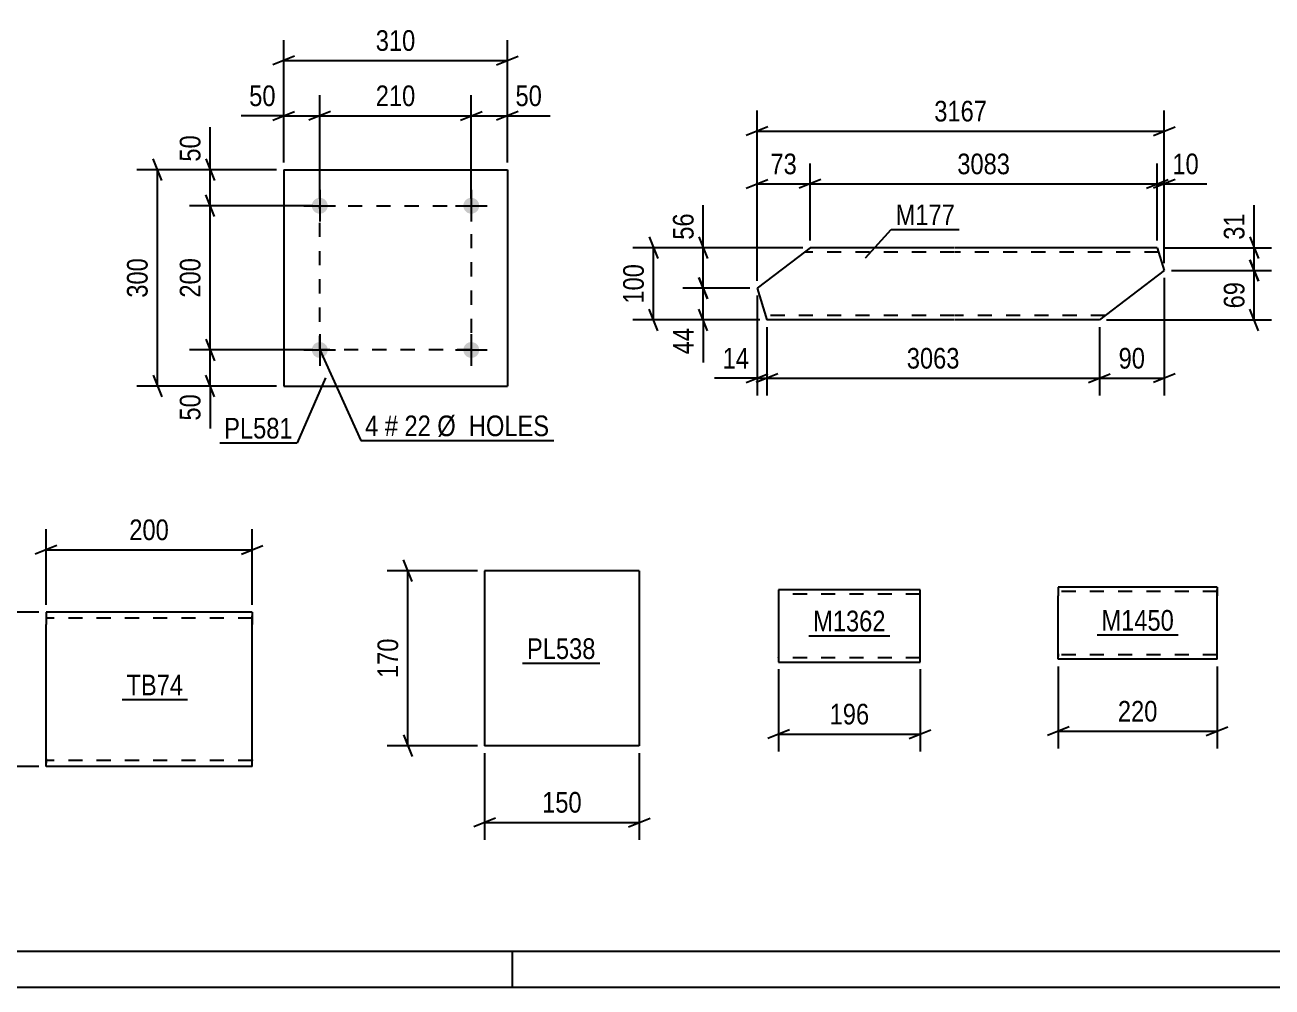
# Model space of a CAD drawing. Header units: millimetres. Extents: x 0 to 841, y 0 to 594.
# Drawn here: x 143.4 to 316.3, y 0 to 133.4 of the extents above; entities that cross this region are included whole.
import ezdxf

# ---------------------------------------------------------------- set-up
doc = ezdxf.new("R2010")
doc.units = ezdxf.units.MM
doc.linetypes.add('DXK_LINE_DOT2', pattern=[3.9198, 1.9599, -1.9599])
doc.styles.add('Arial Narrow', font='ARIALN.TTF', dxfattribs={"height": 0.2})

# ---------------------------------------------------------------- blocks, each defined once
blk = doc.blocks.new('Unknown-303386140-1133')
at = {"color": 5, "linetype": 'Continuous'}
for p, q in [((5, 5), (836, 5)), ((211, 0), (211, 5)), ((0, 0), (841, 0))]:
    blk.add_line(p, q, dxfattribs=at)
blk = doc.blocks.new('Part-303386140-2371 - 2357')
at = {"color": 2, "linetype": 'Continuous'}
for p, q in [((228.55, 57.74), (207.12, 57.74)), ((207.12, 57.74), (207.12, 33.46)), ((228.55, 57.74), (228.55, 33.46)), ((228.55, 33.46), (207.12, 33.46))]:
    blk.add_line(p, q, dxfattribs=at)
blk = doc.blocks.new('Part-303386140-1372 - 1344')
at = {"color": 2, "linetype": 'Continuous'}
for p, q in [((252.23, 102.52), (250.65, 101.32)), ((272.23, 102.52), (252.23, 102.52)), ((300.34, 102.52), (272.33, 102.52)), ((300.34, 102.52), (301.32, 99.37)), ((250.65, 101.32), (244.88, 96.92)), ((301.32, 99.37), (292.33, 92.52)), ((244.88, 96.92), (246.25, 92.52)), ((272.23, 92.52), (246.25, 92.52)), ((292.33, 92.52), (272.33, 92.52))]:
    blk.add_line(p, q, dxfattribs=at)
at = {"color": 7, "linetype": 'DXK_LINE_DOT2'}
for p, q in [((252.23, 102.52), (251.25, 101.78)), ((250.65, 101.32), (250.65, 101.32)), ((250.65, 101.32), (250.65, 101.32)), ((250.65, 101.32), (250.65, 101.32)), ((272.23, 101.92), (251.44, 101.92)), ((300.53, 101.92), (272.33, 101.92)), ((272.23, 93.12), (246.07, 93.12)), ((293.11, 93.12), (272.33, 93.12))]:
    blk.add_line(p, q, dxfattribs=at)
blk = doc.blocks.new('Part-303386140-2328 - 2314')
at = {"color": 2, "linetype": 'Continuous'}
for p, q in [((146.33, 52), (146.33, 50.29)), ((174.9, 52), (146.33, 52)), ((174.9, 52), (174.9, 51.87)), ((174.9, 51.87), (174.9, 50.29)), ((146.33, 31.63), (146.33, 50.29)), ((174.9, 30.57), (174.9, 50.29)), ((146.33, 30.7), (146.33, 31.63)), ((146.33, 30.57), (146.33, 30.7)), ((174.9, 30.57), (146.33, 30.57))]:
    blk.add_line(p, q, dxfattribs=at)
at = {"color": 7, "linetype": 'DXK_LINE_DOT2'}
for p, q in [((174.9, 51.14), (146.33, 51.14)), ((174.9, 50.29), (174.9, 51.5)), ((146.33, 31.63), (146.33, 31.07)), ((146.33, 31.43), (146.33, 31.49)), ((174.9, 31.43), (146.33, 31.43)), ((174.9, 31.43), (174.9, 31.63)), ((174.9, 31.49), (174.9, 31.43)), ((146.33, 30.57), (146.33, 30.57))]:
    blk.add_line(p, q, dxfattribs=at)
blk = doc.blocks.new('Part-303386140-11216 - 11215')
at = {"color": 2, "linetype": 'Continuous'}
for p, q in [((267.48, 55.07), (247.87, 55.07)), ((247.87, 55.07), (247.87, 45.16)), ((267.48, 45.07), (267.48, 55.07)), ((247.87, 45.16), (247.87, 45.07)), ((247.87, 45.07), (267.48, 45.07))]:
    blk.add_line(p, q, dxfattribs=at)
at = {"color": 7, "linetype": 'DXK_LINE_DOT2'}
for p, q in [((267.48, 54.47), (247.87, 54.47)), ((247.87, 45.67), (247.87, 45.72)), ((267.48, 45.67), (247.87, 45.67)), ((267.48, 45.67), (267.48, 45.72))]:
    blk.add_line(p, q, dxfattribs=at)
blk = doc.blocks.new('Bolt-303386140-11255 - 11252')
at = {"linetype": 'Continuous'}
for points in [[(185.37, 108.35, -1), (183.17, 108.35, -1)], [(206.37, 108.35, -1), (204.17, 108.35, -1)]]:
    blk.add_hatch(color=1, dxfattribs=at).paths.add_polyline_path(points)
at = {"color": 1, "linetype": 'Continuous'}
for p, q in [((184.27, 110.55), (184.27, 106.15)), ((205.27, 110.55), (205.27, 106.15)), ((182.07, 108.35), (186.47, 108.35)), ((203.07, 108.35), (207.47, 108.35))]:
    blk.add_line(p, q, dxfattribs=at)
blk = doc.blocks.new('Part-303386140-11253 - 11252')
at = {"color": 2, "linetype": 'Continuous'}
for p, q in [((179.27, 113.35), (179.27, 83.35)), ((179.27, 113.35), (210.27, 113.35)), ((210.27, 113.35), (210.27, 83.35)), ((179.27, 83.35), (210.27, 83.35))]:
    blk.add_line(p, q, dxfattribs=at)
blk = doc.blocks.new('Bolt-303386140-11254 - 11252')
at = {"linetype": 'Continuous'}
for points in [[(185.37, 88.35, -1), (183.17, 88.35, -1)], [(206.37, 88.35, -1), (204.17, 88.35, -1)]]:
    blk.add_hatch(color=1, dxfattribs=at).paths.add_polyline_path(points)
at = {"color": 1, "linetype": 'Continuous'}
for p, q in [((184.27, 90.55), (184.27, 86.15)), ((205.27, 90.55), (205.27, 86.15)), ((182.07, 88.35), (186.47, 88.35)), ((203.07, 88.35), (207.47, 88.35))]:
    blk.add_line(p, q, dxfattribs=at)
blk = doc.blocks.new('Part-303386140-11457 - 11456')
at = {"color": 2, "linetype": 'Continuous'}
for p, q in [((286.63, 55.47), (286.63, 54.27)), ((308.64, 55.47), (286.63, 55.47)), ((308.64, 55.47), (308.64, 55.38)), ((308.64, 55.38), (308.64, 54.27)), ((286.63, 46.21), (286.63, 54.27)), ((308.64, 45.47), (308.64, 54.27)), ((286.63, 45.56), (286.63, 46.21)), ((286.63, 45.47), (286.63, 45.56)), ((308.64, 45.47), (286.63, 45.47))]:
    blk.add_line(p, q, dxfattribs=at)
at = {"color": 7, "linetype": 'DXK_LINE_DOT2'}
for p, q in [((308.64, 55.47), (308.64, 55.47)), ((308.64, 54.87), (286.63, 54.87)), ((308.64, 54.27), (308.64, 55.12)), ((286.63, 46.21), (286.63, 45.82)), ((286.63, 46.07), (286.63, 46.11)), ((308.64, 46.07), (286.63, 46.07)), ((286.63, 45.47), (286.63, 45.47)), ((308.64, 46.07), (308.64, 46.11))]:
    blk.add_line(p, q, dxfattribs=at)
blk = doc.blocks.new('Rectangle-303386140-22639 - 11252')
at = {"color": 1, "linetype": 'DXK_LINE_DOT2'}
blk.add_lwpolyline([(184.27, 108.35), (205.27, 108.35), (205.27, 88.35), (184.27, 88.35), (184.27, 108.35)], close=True, dxfattribs=at)
blk = doc.blocks.new('StraightDimension-303386140-2373 - 2357')
at = {"color": 7, "linetype": 'Continuous'}
for p, q in [((207.12, 32.46), (207.12, 20.44)), ((228.55, 32.46), (228.55, 20.44)), ((208.62, 23.44), (205.62, 22.24)), ((207.12, 22.84), (228.55, 22.84)), ((227.05, 22.24), (230.05, 23.44))]:
    blk.add_line(p, q, dxfattribs=at)
at = {"color": 0}
blk.add_wipeout([(221.18, 23.59), (221.18, 27.79), (214.49, 27.79), (214.49, 23.59)], dxfattribs=at)
at = {"color": 3, "style": 'Arial Narrow'}
blk.add_text('150', height=2.863, dxfattribs=at).set_placement((215.09, 24.19))
blk = doc.blocks.new('StraightDimension-303386140-2384 - 2357')
at = {"color": 7, "linetype": 'Continuous'}
for p, q in [((197.08, 56.24), (195.88, 59.24)), ((206.12, 57.74), (193.63, 57.74)), ((196.48, 33.46), (196.48, 57.74)), ((195.88, 34.96), (197.08, 31.96)), ((206.12, 33.46), (193.63, 33.46))]:
    blk.add_line(p, q, dxfattribs=at)
at = {"color": 0}
blk.add_wipeout([(195.73, 48.94), (191.53, 48.94), (191.53, 42.26), (195.73, 42.26)], dxfattribs=at)
at = {"color": 3, "style": 'Arial Narrow'}
blk.add_text('170', height=2.863, rotation=90.0002, dxfattribs=at).set_placement((195.13, 42.86))
blk = doc.blocks.new('StraightDimension-303386140-22840 - 1344')
at = {"color": 7, "linetype": 'Continuous'}
for p, q in [((313.18, 104.02), (314.38, 101.02)), ((301.34, 102.52), (316.18, 102.52)), ((313.78, 99.37), (313.78, 102.52)), ((314.38, 97.87), (313.18, 100.87)), ((302.32, 99.37), (316.18, 99.37))]:
    blk.add_line(p, q, dxfattribs=at)
at = {"color": 0}
blk.add_wipeout([(313.03, 107.9), (308.83, 107.9), (308.83, 103.04), (313.03, 103.04)], dxfattribs=at)
at = {"color": 7, "linetype": 'Continuous'}
blk.add_line((313.78, 102.52), (313.78, 108.43), dxfattribs=at)
blk.add_line((313.78, 102.52), (313.78, 108.43), dxfattribs=at)
at = {"color": 3, "style": 'Arial Narrow'}
blk.add_text('31', height=2.863, rotation=90.0002, dxfattribs=at).set_placement((312.43, 103.64))
blk = doc.blocks.new('StraightDimension-303386140-1436 - 1344')
at = {"color": 7, "linetype": 'Continuous'}
for p, q in [((244.88, 95.92), (244.88, 82.02)), ((246.25, 91.52), (246.25, 82.02)), ((243.38, 83.82), (246.38, 85.02)), ((247.75, 85.02), (244.75, 83.82)), ((244.88, 84.42), (246.25, 84.42))]:
    blk.add_line(p, q, dxfattribs=at)
at = {"color": 0}
blk.add_wipeout([(244.36, 85.17), (244.36, 89.37), (239.5, 89.37), (239.5, 85.17)], dxfattribs=at)
at = {"color": 7, "linetype": 'Continuous'}
blk.add_line((244.88, 84.42), (238.98, 84.42), dxfattribs=at)
blk.add_line((244.88, 84.42), (238.98, 84.42), dxfattribs=at)
at = {"color": 3, "style": 'Arial Narrow'}
blk.add_text('14', height=2.863, dxfattribs=at).set_placement((240.1, 85.77))
blk = doc.blocks.new('StraightDimension-303386140-1453 - 1344')
at = {"color": 7, "linetype": 'Continuous'}
for p, q in [((246.25, 91.52), (246.25, 82.02)), ((292.33, 91.52), (292.33, 82.02)), ((247.75, 85.02), (244.75, 83.82)), ((290.83, 83.82), (293.83, 85.02)), ((246.25, 84.42), (292.33, 84.42))]:
    blk.add_line(p, q, dxfattribs=at)
at = {"color": 0}
blk.add_wipeout([(273.55, 85.17), (273.55, 89.37), (265.03, 89.37), (265.03, 85.17)], dxfattribs=at)
at = {"color": 3, "style": 'Arial Narrow'}
blk.add_text('3063', height=2.863, dxfattribs=at).set_placement((265.63, 85.77))
blk = doc.blocks.new('StraightDimension-303386140-1547 - 1344')
at = {"color": 7, "linetype": 'Continuous'}
for p, q in [((244.88, 97.92), (244.88, 121.54)), ((301.32, 100.37), (301.32, 121.54)), ((246.38, 119.29), (243.38, 118.09)), ((299.82, 118.09), (302.82, 119.29)), ((244.88, 118.69), (301.32, 118.69))]:
    blk.add_line(p, q, dxfattribs=at)
at = {"color": 0}
blk.add_wipeout([(277.36, 119.44), (277.36, 123.64), (268.84, 123.64), (268.84, 119.44)], dxfattribs=at)
at = {"color": 3, "style": 'Arial Narrow'}
blk.add_text('3167', height=2.863, dxfattribs=at).set_placement((269.44, 120.04))
blk = doc.blocks.new('StraightDimension-303386140-1478 - 1344')
at = {"color": 7, "linetype": 'Continuous'}
for p, q in [((301.32, 98.37), (301.32, 82.02)), ((292.33, 91.52), (292.33, 82.02)), ((290.83, 83.82), (293.83, 85.02)), ((302.82, 85.02), (299.82, 83.82)), ((292.33, 84.42), (301.32, 84.42))]:
    blk.add_line(p, q, dxfattribs=at)
at = {"color": 0}
blk.add_wipeout([(299.25, 85.17), (299.25, 89.37), (294.39, 89.37), (294.39, 85.17)], dxfattribs=at)
at = {"color": 3, "style": 'Arial Narrow'}
blk.add_text('90', height=2.863, dxfattribs=at).set_placement((294.99, 85.77))
blk = doc.blocks.new('StraightDimension-303386140-1558 - 1344')
at = {"color": 7, "linetype": 'Continuous'}
for p, q in [((244.88, 97.92), (244.88, 114.22)), ((252.23, 103.52), (252.23, 114.22)), ((243.38, 110.77), (246.38, 111.97)), ((244.88, 111.37), (252.23, 111.37)), ((253.73, 111.97), (250.73, 110.77))]:
    blk.add_line(p, q, dxfattribs=at)
at = {"color": 0}
blk.add_wipeout([(250.98, 112.12), (250.98, 116.32), (246.13, 116.32), (246.13, 112.12)], dxfattribs=at)
at = {"color": 3, "style": 'Arial Narrow'}
blk.add_text('73', height=2.863, dxfattribs=at).set_placement((246.73, 112.72))
blk = doc.blocks.new('StraightDimension-303386140-1575 - 1344')
at = {"color": 7, "linetype": 'Continuous'}
for p, q in [((252.23, 103.52), (252.23, 114.22)), ((300.34, 103.52), (300.34, 114.22)), ((253.73, 111.97), (250.73, 110.77)), ((252.23, 111.37), (300.34, 111.37)), ((298.84, 110.77), (301.84, 111.97))]:
    blk.add_line(p, q, dxfattribs=at)
at = {"color": 0}
blk.add_wipeout([(280.54, 112.12), (280.54, 116.32), (272.03, 116.32), (272.03, 112.12)], dxfattribs=at)
at = {"color": 3, "style": 'Arial Narrow'}
blk.add_text('3083', height=2.863, dxfattribs=at).set_placement((272.63, 112.72))
blk = doc.blocks.new('StraightDimension-303386140-1599 - 1344')
at = {"color": 7, "linetype": 'Continuous'}
for p, q in [((300.34, 103.52), (300.34, 114.22)), ((301.32, 100.37), (301.32, 114.22)), ((298.84, 110.77), (301.84, 111.97)), ((302.82, 111.97), (299.82, 110.77)), ((300.34, 111.37), (301.32, 111.37))]:
    blk.add_line(p, q, dxfattribs=at)
at = {"color": 0}
blk.add_wipeout([(306.7, 112.12), (306.7, 116.32), (301.84, 116.32), (301.84, 112.12)], dxfattribs=at)
at = {"color": 7, "linetype": 'Continuous'}
blk.add_line((301.32, 111.37), (307.23, 111.37), dxfattribs=at)
blk.add_line((301.32, 111.37), (307.23, 111.37), dxfattribs=at)
at = {"color": 3, "style": 'Arial Narrow'}
blk.add_text('10', height=2.863, dxfattribs=at).set_placement((302.44, 112.72))
blk = doc.blocks.new('StraightDimension-303386140-22791 - 1344')
at = {"color": 7, "linetype": 'Continuous'}
for p, q in [((236.83, 104.02), (238.03, 101.02)), ((251.23, 102.52), (234.58, 102.52)), ((237.43, 96.92), (237.43, 102.52)), ((243.88, 96.92), (234.58, 96.92)), ((238.03, 95.42), (236.83, 98.42))]:
    blk.add_line(p, q, dxfattribs=at)
at = {"color": 0}
blk.add_wipeout([(236.68, 107.9), (232.48, 107.9), (232.48, 103.04), (236.68, 103.04)], dxfattribs=at)
at = {"color": 7, "linetype": 'Continuous'}
blk.add_line((237.43, 102.52), (237.43, 108.43), dxfattribs=at)
blk.add_line((237.43, 102.52), (237.43, 108.43), dxfattribs=at)
at = {"color": 3, "style": 'Arial Narrow'}
blk.add_text('56', height=2.863, rotation=90.0002, dxfattribs=at).set_placement((236.08, 103.64))
blk = doc.blocks.new('StraightDimension-303386140-22792 - 1344')
at = {"color": 7, "linetype": 'Continuous'}
for p, q in [((243.88, 96.92), (234.58, 96.92)), ((236.83, 98.42), (238.03, 95.42)), ((237.43, 92.52), (237.43, 96.92)), ((238.03, 91.02), (236.83, 94.02)), ((245.25, 92.52), (234.58, 92.52))]:
    blk.add_line(p, q, dxfattribs=at)
at = {"color": 0}
blk.add_wipeout([(236.68, 91.99), (232.48, 91.99), (232.48, 87.14), (236.68, 87.14)], dxfattribs=at)
at = {"color": 7, "linetype": 'Continuous'}
blk.add_line((237.43, 92.52), (237.43, 86.61), dxfattribs=at)
blk.add_line((237.43, 92.52), (237.43, 86.61), dxfattribs=at)
at = {"color": 3, "style": 'Arial Narrow'}
blk.add_text('44', height=2.863, rotation=90.0002, dxfattribs=at).set_placement((236.08, 87.74))
blk = doc.blocks.new('StraightDimension-303386140-22841 - 1344')
at = {"color": 7, "linetype": 'Continuous'}
for p, q in [((313.18, 100.87), (314.38, 97.87)), ((302.32, 99.37), (316.18, 99.37)), ((313.78, 92.52), (313.78, 99.37)), ((314.38, 91.02), (313.18, 94.02)), ((293.33, 92.52), (316.18, 92.52))]:
    blk.add_line(p, q, dxfattribs=at)
at = {"color": 0}
blk.add_wipeout([(313.03, 98.37), (308.83, 98.37), (308.83, 93.52), (313.03, 93.52)], dxfattribs=at)
at = {"color": 3, "style": 'Arial Narrow'}
blk.add_text('69', height=2.863, rotation=90.0002, dxfattribs=at).set_placement((312.43, 94.12))
blk = doc.blocks.new('StraightDimension-303386140-22889 - 1344')
at = {"color": 7, "linetype": 'Continuous'}
for p, q in [((229.93, 104.02), (231.13, 101.02)), ((251.23, 102.52), (227.68, 102.52)), ((230.53, 92.52), (230.53, 102.52)), ((231.13, 91.02), (229.93, 94.02)), ((245.25, 92.52), (227.68, 92.52))]:
    blk.add_line(p, q, dxfattribs=at)
at = {"color": 0}
blk.add_wipeout([(229.78, 100.86), (225.58, 100.86), (225.58, 94.18), (229.78, 94.18)], dxfattribs=at)
at = {"color": 3, "style": 'Arial Narrow'}
blk.add_text('100', height=2.863, rotation=90.0002, dxfattribs=at).set_placement((229.18, 94.78))
blk = doc.blocks.new('StraightDimension-303386140-2342 - 2314')
at = {"color": 7, "linetype": 'Continuous'}
for p, q in [((146.33, 53), (146.33, 63.48)), ((174.9, 53), (174.9, 63.48)), ((147.83, 61.23), (144.83, 60.03)), ((146.33, 60.63), (174.9, 60.63)), ((173.4, 60.03), (176.4, 61.23))]:
    blk.add_line(p, q, dxfattribs=at)
at = {"color": 0}
blk.add_wipeout([(163.95, 61.38), (163.95, 65.58), (157.27, 65.58), (157.27, 61.38)], dxfattribs=at)
at = {"color": 3, "style": 'Arial Narrow'}
blk.add_text('200', height=2.863, dxfattribs=at).set_placement((157.87, 61.98))
blk = doc.blocks.new('StraightDimension-303386140-2331 - 2314')
at = {"color": 7, "linetype": 'Continuous'}
for p, q in [((145.33, 52), (132.49, 52)), ((135.94, 50.5), (134.74, 53.5)), ((135.34, 30.57), (135.34, 52)), ((134.74, 32.07), (135.94, 29.07)), ((145.33, 30.57), (132.49, 30.57))]:
    blk.add_line(p, q, dxfattribs=at)
at = {"color": 0}
blk.add_wipeout([(134.59, 44.63), (130.39, 44.63), (130.39, 37.94), (134.59, 37.94)], dxfattribs=at)
at = {"color": 3, "style": 'Arial Narrow'}
blk.add_text('150', height=2.863, rotation=90.0002, dxfattribs=at).set_placement((133.99, 38.54))
blk = doc.blocks.new('StraightDimension-303386140-11218 - 11215')
at = {"color": 7, "linetype": 'Continuous'}
for p, q in [((247.87, 44.07), (247.87, 32.67)), ((267.48, 44.07), (267.48, 32.67)), ((249.37, 35.67), (246.37, 34.47)), ((247.87, 35.07), (267.48, 35.07)), ((265.98, 34.47), (268.98, 35.67))]:
    blk.add_line(p, q, dxfattribs=at)
at = {"color": 0}
blk.add_wipeout([(261.02, 35.82), (261.02, 40.02), (254.34, 40.02), (254.34, 35.82)], dxfattribs=at)
at = {"color": 3, "style": 'Arial Narrow'}
blk.add_text('196', height=2.863, dxfattribs=at).set_placement((254.94, 36.42))
blk = doc.blocks.new('StraightDimension-303386140-11258 - 11252')
at = {"color": 7, "linetype": 'Continuous'}
for p, q in [((169.68, 106.85), (168.48, 109.85)), ((183.27, 108.35), (166.23, 108.35)), ((169.08, 88.35), (169.08, 108.35)), ((183.27, 88.35), (166.23, 88.35)), ((168.48, 89.85), (169.68, 86.85))]:
    blk.add_line(p, q, dxfattribs=at)
at = {"color": 0}
blk.add_wipeout([(168.33, 101.69), (164.13, 101.69), (164.13, 95.01), (168.33, 95.01)], dxfattribs=at)
at = {"color": 3, "style": 'Arial Narrow'}
blk.add_text('200', height=2.863, rotation=90.0002, dxfattribs=at).set_placement((167.73, 95.61))
blk = doc.blocks.new('StraightDimension-303386140-11257 - 11252')
at = {"color": 7, "linetype": 'Continuous'}
for p, q in [((168.48, 114.85), (169.68, 111.85)), ((178.27, 113.35), (166.23, 113.35)), ((169.08, 108.35), (169.08, 113.35)), ((169.68, 106.85), (168.48, 109.85)), ((183.27, 108.35), (166.23, 108.35))]:
    blk.add_line(p, q, dxfattribs=at)
at = {"color": 0}
blk.add_wipeout([(168.33, 118.73), (164.13, 118.73), (164.13, 113.87), (168.33, 113.87)], dxfattribs=at)
at = {"color": 7, "linetype": 'Continuous'}
blk.add_line((169.08, 113.35), (169.08, 119.25), dxfattribs=at)
blk.add_line((169.08, 113.35), (169.08, 119.25), dxfattribs=at)
at = {"color": 3, "style": 'Arial Narrow'}
blk.add_text('50', height=2.863, rotation=90.0002, dxfattribs=at).set_placement((167.73, 114.47))
blk = doc.blocks.new('StraightDimension-303386140-11259 - 11252')
at = {"color": 7, "linetype": 'Continuous'}
for p, q in [((183.27, 88.35), (166.23, 88.35)), ((168.48, 89.85), (169.68, 86.85)), ((169.08, 83.35), (169.08, 88.35)), ((169.68, 81.85), (168.48, 84.85)), ((178.27, 83.35), (166.23, 83.35))]:
    blk.add_line(p, q, dxfattribs=at)
at = {"color": 0}
blk.add_wipeout([(168.33, 82.82), (164.13, 82.82), (164.13, 77.96), (168.33, 77.96)], dxfattribs=at)
at = {"color": 7, "linetype": 'Continuous'}
blk.add_line((169.08, 83.35), (169.08, 77.44), dxfattribs=at)
blk.add_line((169.08, 83.35), (169.08, 77.44), dxfattribs=at)
at = {"color": 3, "style": 'Arial Narrow'}
blk.add_text('50', height=2.863, rotation=90.0002, dxfattribs=at).set_placement((167.73, 78.56))
blk = doc.blocks.new('StraightDimension-303386140-11269 - 11252')
at = {"color": 7, "linetype": 'Continuous'}
for p, q in [((162.36, 111.85), (161.16, 114.85)), ((178.27, 113.35), (158.91, 113.35)), ((161.76, 83.35), (161.76, 113.35)), ((161.16, 84.85), (162.36, 81.85)), ((178.27, 83.35), (158.91, 83.35))]:
    blk.add_line(p, q, dxfattribs=at)
at = {"color": 0}
blk.add_wipeout([(161.01, 101.69), (156.81, 101.69), (156.81, 95), (161.01, 95)], dxfattribs=at)
at = {"color": 3, "style": 'Arial Narrow'}
blk.add_text('300', height=2.863, rotation=90.0002, dxfattribs=at).set_placement((160.41, 95.6))
blk = doc.blocks.new('StraightDimension-303386140-11289 - 11252')
at = {"color": 7, "linetype": 'Continuous'}
for p, q in [((179.27, 114.35), (179.27, 131.33)), ((210.27, 114.35), (210.27, 131.33)), ((180.77, 129.08), (177.77, 127.88)), ((179.27, 128.48), (210.27, 128.48)), ((208.77, 127.88), (211.77, 129.08))]:
    blk.add_line(p, q, dxfattribs=at)
at = {"color": 0}
blk.add_wipeout([(198.11, 129.23), (198.11, 133.43), (191.43, 133.43), (191.43, 129.23)], dxfattribs=at)
at = {"color": 3, "style": 'Arial Narrow'}
blk.add_text('310', height=2.863, dxfattribs=at).set_placement((192.03, 129.83))
blk = doc.blocks.new('StraightDimension-303386140-22597 - 11252')
at = {"color": 7, "linetype": 'Continuous'}
for p, q in [((205.27, 109.35), (205.27, 123.67)), ((210.27, 114.35), (210.27, 123.67)), ((203.77, 120.22), (206.77, 121.42)), ((211.77, 121.42), (208.77, 120.22)), ((205.27, 120.82), (210.27, 120.82))]:
    blk.add_line(p, q, dxfattribs=at)
at = {"color": 0}
blk.add_wipeout([(215.65, 121.57), (215.65, 125.77), (210.8, 125.77), (210.8, 121.57)], dxfattribs=at)
at = {"color": 7, "linetype": 'Continuous'}
blk.add_line((210.27, 120.82), (216.18, 120.82), dxfattribs=at)
blk.add_line((210.27, 120.82), (216.18, 120.82), dxfattribs=at)
at = {"color": 3, "style": 'Arial Narrow'}
blk.add_text('50', height=2.863, dxfattribs=at).set_placement((211.4, 122.17))
blk = doc.blocks.new('StraightDimension-303386140-22598 - 11252')
at = {"color": 7, "linetype": 'Continuous'}
for p, q in [((184.27, 109.35), (184.27, 123.67)), ((205.27, 109.35), (205.27, 123.67)), ((185.77, 121.42), (182.77, 120.22)), ((203.77, 120.22), (206.77, 121.42)), ((184.27, 120.82), (205.27, 120.82))]:
    blk.add_line(p, q, dxfattribs=at)
at = {"color": 0}
blk.add_wipeout([(198.11, 121.57), (198.11, 125.77), (191.43, 125.77), (191.43, 121.57)], dxfattribs=at)
at = {"color": 3, "style": 'Arial Narrow'}
blk.add_text('210', height=2.863, dxfattribs=at).set_placement((192.03, 122.17))
blk = doc.blocks.new('StraightDimension-303386140-22599 - 11252')
at = {"color": 7, "linetype": 'Continuous'}
for p, q in [((179.27, 114.35), (179.27, 123.67)), ((184.27, 109.35), (184.27, 123.67)), ((177.77, 120.22), (180.77, 121.42)), ((185.77, 121.42), (182.77, 120.22)), ((179.27, 120.82), (184.27, 120.82))]:
    blk.add_line(p, q, dxfattribs=at)
at = {"color": 0}
blk.add_wipeout([(178.75, 121.57), (178.75, 125.77), (173.89, 125.77), (173.89, 121.57)], dxfattribs=at)
at = {"color": 7, "linetype": 'Continuous'}
blk.add_line((179.27, 120.82), (173.36, 120.82), dxfattribs=at)
blk.add_line((179.27, 120.82), (173.36, 120.82), dxfattribs=at)
at = {"color": 3, "style": 'Arial Narrow'}
blk.add_text('50', height=2.863, dxfattribs=at).set_placement((174.49, 122.17))
blk = doc.blocks.new('StraightDimension-303386140-11459 - 11456')
at = {"color": 7, "linetype": 'Continuous'}
for p, q in [((286.63, 44.47), (286.63, 33.07)), ((308.64, 44.47), (308.64, 33.07)), ((288.13, 36.07), (285.13, 34.87)), ((286.63, 35.47), (308.64, 35.47)), ((307.14, 34.87), (310.14, 36.07))]:
    blk.add_line(p, q, dxfattribs=at)
at = {"color": 0}
blk.add_wipeout([(300.98, 36.22), (300.98, 40.42), (294.29, 40.42), (294.29, 36.22)], dxfattribs=at)
at = {"color": 3, "style": 'Arial Narrow'}
blk.add_text('220', height=2.863, dxfattribs=at).set_placement((294.89, 36.82))
blk = doc.blocks.new('Mark-303386140-2369 - 2357')
at = {"color": 0}
blk.add_wipeout([(222.5, 45.5), (222.5, 48.5), (212.99, 48.5), (212.99, 45.5)], dxfattribs=at)
blk.add_wipeout([(222.5, 45.5), (222.5, 48.5), (212.99, 48.5), (212.99, 45.5)], dxfattribs=at)
at = {"color": 30, "linetype": 'Continuous'}
blk.add_line((212.39, 44.9), (223.1, 44.9), dxfattribs=at)
at = {"color": 3, "style": 'Arial Narrow'}
blk.add_text('PL538', height=2.863, dxfattribs=at).set_placement((212.99, 45.5))
blk = doc.blocks.new('Mark-303386140-1367 - 1344')
at = {"color": 0}
blk.add_wipeout([(272.31, 105.66), (272.31, 108.66), (264.08, 108.66), (264.08, 105.66)], dxfattribs=at)
blk.add_wipeout([(272.31, 105.66), (272.31, 108.66), (264.08, 108.66), (264.08, 105.66)], dxfattribs=at)
at = {"color": 30, "linetype": 'Continuous'}
for p, q in [((259.91, 101.12), (263.48, 105.06)), ((263.48, 105.06), (272.91, 105.06))]:
    blk.add_line(p, q, dxfattribs=at)
at = {"color": 3, "style": 'Arial Narrow'}
blk.add_text('M177', height=2.863, dxfattribs=at).set_placement((264.08, 105.66))
blk = doc.blocks.new('Mark-303386140-2326 - 2314')
at = {"color": 0}
blk.add_wipeout([(165.33, 40.46), (165.33, 43.46), (157.48, 43.46), (157.48, 40.46)], dxfattribs=at)
blk.add_wipeout([(165.33, 40.46), (165.33, 43.46), (157.48, 43.46), (157.48, 40.46)], dxfattribs=at)
at = {"color": 30, "linetype": 'Continuous'}
blk.add_line((156.88, 39.86), (165.93, 39.86), dxfattribs=at)
at = {"color": 3, "style": 'Arial Narrow'}
blk.add_text('TB74', height=2.863, dxfattribs=at).set_placement((157.48, 40.46))
blk = doc.blocks.new('Mark-303386140-11221 - 11215')
at = {"color": 0}
blk.add_wipeout([(262.7, 49.33), (262.7, 52.33), (252.65, 52.33), (252.65, 49.33)], dxfattribs=at)
blk.add_wipeout([(262.7, 49.33), (262.7, 52.33), (252.65, 52.33), (252.65, 49.33)], dxfattribs=at)
at = {"color": 30, "linetype": 'Continuous'}
blk.add_line((252.05, 48.73), (263.3, 48.73), dxfattribs=at)
at = {"color": 3, "style": 'Arial Narrow'}
blk.add_text('M1362', height=2.863, dxfattribs=at).set_placement((252.65, 49.33))
blk = doc.blocks.new('Mark-303386140-11294 - 11252')
at = {"color": 0}
blk.add_wipeout([(180.53, 76.07), (180.53, 79.07), (171.02, 79.07), (171.02, 76.07)], dxfattribs=at)
blk.add_wipeout([(180.53, 76.07), (180.53, 79.07), (171.02, 79.07), (171.02, 76.07)], dxfattribs=at)
at = {"color": 30, "linetype": 'Continuous'}
for p in [(185.05, 84.49), (170.42, 75.47)]:
    blk.add_line(p, (181.13, 75.47), dxfattribs=at)
at = {"color": 3, "style": 'Arial Narrow'}
blk.add_text('PL581', height=2.863, dxfattribs=at).set_placement((171.02, 76.07))
blk = doc.blocks.new('MarkSet-303386140-22513 - 11252')
at = {"color": 0}
for points in [[(192.38, 76.4), (192.38, 79.4), (190.55, 79.4), (190.55, 76.4)], [(195.11, 76.4), (195.11, 79.4), (193.28, 79.4), (193.28, 76.4)], [(199.66, 76.4), (199.66, 79.4), (196.01, 79.4), (196.01, 76.4)], [(216.09, 76.4), (216.09, 79.4), (200.56, 79.4), (200.56, 76.4)]]:
    blk.add_wipeout(points, dxfattribs=at)
for points in [[(192.38, 76.4), (192.38, 79.4), (190.55, 79.4), (190.55, 76.4)], [(195.11, 76.4), (195.11, 79.4), (193.28, 79.4), (193.28, 76.4)], [(199.66, 76.4), (199.66, 79.4), (196.01, 79.4), (196.01, 76.4)], [(216.09, 76.4), (216.09, 79.4), (200.56, 79.4), (200.56, 76.4)]]:
    blk.add_wipeout(points, dxfattribs=at)
at = {"color": 7, "linetype": 'Continuous'}
for p, q in [((184.27, 88.35), (189.95, 75.8)), ((189.95, 75.8), (216.69, 75.8))]:
    blk.add_line(p, q, dxfattribs=at)
at = {"color": 3, "style": 'Arial Narrow'}
for s, height, p in [('4', 2.86, (190.55, 76.4)), ('#', 2.86, (193.28, 76.4)), ('22', 2.863, (196.01, 76.4)), ('Ø  HOLES', 2.863, (200.56, 76.4))]:
    blk.add_text(s, height=height, dxfattribs=at).set_placement(p)
blk = doc.blocks.new('Mark-303386140-11462 - 11456')
at = {"color": 0}
blk.add_wipeout([(302.66, 49.43), (302.66, 52.43), (292.61, 52.43), (292.61, 49.43)], dxfattribs=at)
blk.add_wipeout([(302.66, 49.43), (302.66, 52.43), (292.61, 52.43), (292.61, 49.43)], dxfattribs=at)
at = {"color": 30, "linetype": 'Continuous'}
blk.add_line((292.01, 48.83), (303.26, 48.83), dxfattribs=at)
at = {"color": 3, "style": 'Arial Narrow'}
blk.add_text('M1450', height=2.863, dxfattribs=at).set_placement((292.61, 49.43))

msp = doc.modelspace()

# ---------------------------------------------------------------- block references
for name in ['Unknown-303386140-1133', 'Part-303386140-11253 - 11252', 'Bolt-303386140-11255 - 11252', 'Rectangle-303386140-22639 - 11252', 'Part-303386140-1372 - 1344', 'Bolt-303386140-11254 - 11252', 'Part-303386140-2371 - 2357', 'Part-303386140-11457 - 11456', 'Part-303386140-11216 - 11215', 'Part-303386140-2328 - 2314']:
    msp.add_blockref(name, (0, 0))

# ---------------------------------------------------------------- next in the draw order: block references
for name in ['StraightDimension-303386140-11258 - 11252', 'StraightDimension-303386140-22840 - 1344', 'StraightDimension-303386140-1436 - 1344', 'StraightDimension-303386140-2342 - 2314', 'Mark-303386140-11221 - 11215', 'Mark-303386140-11462 - 11456', 'Mark-303386140-2369 - 2357', 'Mark-303386140-2326 - 2314', 'StraightDimension-303386140-11218 - 11215', 'StraightDimension-303386140-11459 - 11456', 'StraightDimension-303386140-2373 - 2357']:
    msp.add_blockref(name, (0, 0))

# ---------------------------------------------------------------- next in the draw order: block references
for name in ['StraightDimension-303386140-1547 - 1344', 'StraightDimension-303386140-11257 - 11252', 'StraightDimension-303386140-1453 - 1344', 'StraightDimension-303386140-11259 - 11252', 'StraightDimension-303386140-2384 - 2357', 'StraightDimension-303386140-2331 - 2314']:
    msp.add_blockref(name, (0, 0))

# ---------------------------------------------------------------- next in the draw order: block references
for name in ['StraightDimension-303386140-1558 - 1344', 'StraightDimension-303386140-11269 - 11252', 'StraightDimension-303386140-1478 - 1344']:
    msp.add_blockref(name, (0, 0))

# ---------------------------------------------------------------- next in the draw order: block references
for name in ['StraightDimension-303386140-11289 - 11252', 'StraightDimension-303386140-1575 - 1344', 'Mark-303386140-11294 - 11252']:
    msp.add_blockref(name, (0, 0))

# ---------------------------------------------------------------- next in the draw order: block references
for name in ['StraightDimension-303386140-22597 - 11252', 'StraightDimension-303386140-1599 - 1344', 'StraightDimension-303386140-22791 - 1344', 'Mark-303386140-1367 - 1344', 'MarkSet-303386140-22513 - 11252']:
    msp.add_blockref(name, (0, 0))

# ---------------------------------------------------------------- next in the draw order: block references
for name in ['StraightDimension-303386140-22598 - 11252', 'StraightDimension-303386140-22841 - 1344', 'StraightDimension-303386140-22792 - 1344']:
    msp.add_blockref(name, (0, 0))

# ---------------------------------------------------------------- next in the draw order: block references
for name in ['StraightDimension-303386140-22599 - 11252', 'StraightDimension-303386140-22889 - 1344']:
    msp.add_blockref(name, (0, 0))

doc.saveas('drawing.dxf')
